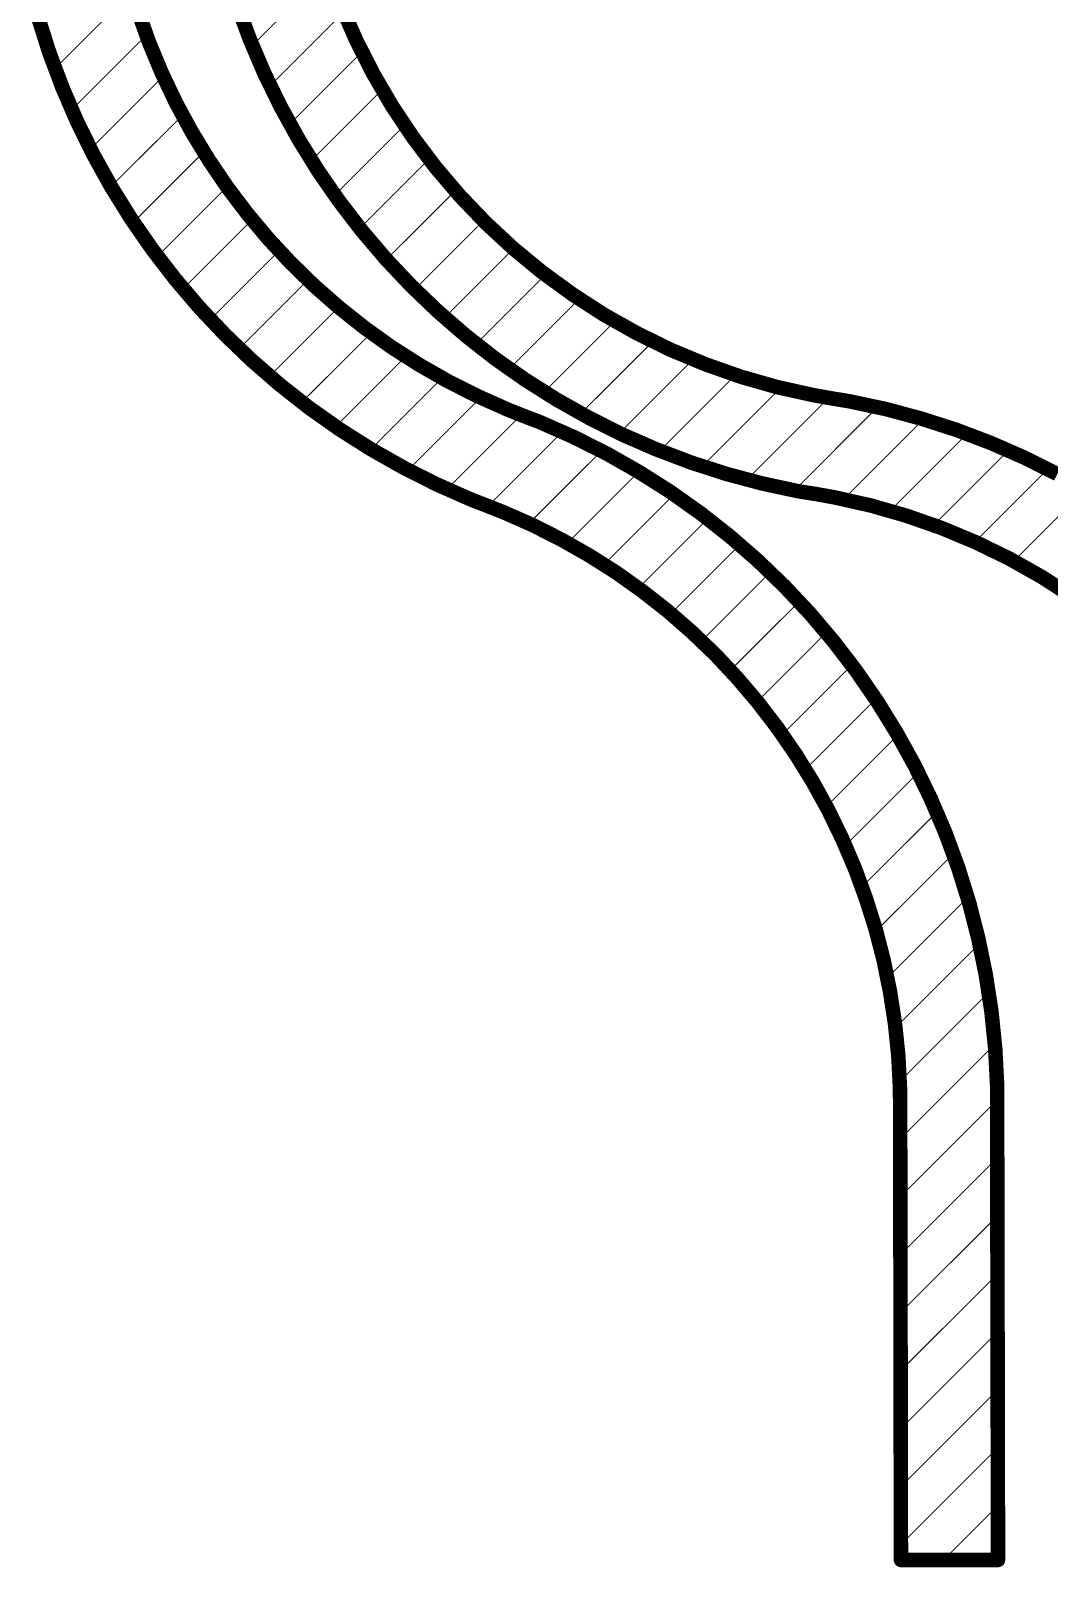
# Model space of a CAD drawing. Header units: millimetres. Extents: x 0 to 13.2, y -0.1 to 6.1.
# Drawn here: x 10.889 to 11.941, y 1.493 to 3.081 of the extents above; entities that cross this region are included whole.
import ezdxf

# ---------------------------------------------------------------- set-up
doc = ezdxf.new("R2010")
doc.units = ezdxf.units.MM
doc.header["$MEASUREMENT"] = 0
doc.layers.add('Mechanical3', color=76, linetype='Continuous')

msp = doc.modelspace()

# ---------------------------------------------------------------- linework, layer by layer
at = {"layer": 'Mechanical3'}
for points, const_width in [([(11.1176, 3.066), (11.196, 3.1445)], 0.001), ([(10.9138, 3.0423), (10.9936, 3.1221)], 0.001), ([(11.1018, 3.1086), (11.1151, 3.0726)], 0.015), ([(11.2095, 3.1071), (11.225, 3.0716)], 0.015), ([(10.8963, 3.0955), (10.9079, 3.0589)], 0.015), ([(10.9998, 3.1009), (11.0112, 3.0688)], 0.015), ([(11.136, 3.0245), (11.2125, 3.101)], 0.001), ([(10.9079, 3.0589), (10.9214, 3.0228)], 0.015), ([(10.9311, 2.9996), (11.0086, 3.0771)], 0.001), ([(11.0112, 3.0688), (11.0243, 3.0374)], 0.015), ([(11.1151, 3.0726), (11.1301, 3.0374)], 0.015), ([(11.225, 3.0716), (11.2426, 3.037)], 0.015), ([(11.1564, 2.9849), (11.2313, 3.0598)], 0.001), ([(10.9503, 2.9588), (11.026, 3.0345)], 0.001), ([(11.0243, 3.0374), (11.0389, 3.0067)], 0.015), ([(11.1301, 3.0374), (11.1469, 3.003)], 0.015), ([(11.2426, 3.037), (11.2621, 3.0035)], 0.015), ([(10.9214, 3.0228), (10.9366, 2.9875)], 0.015), ([(11.1787, 2.9471), (11.2524, 3.0209)], 0.001), ([(11.0389, 3.0067), (11.0551, 2.9768)], 0.015), ([(11.1469, 3.003), (11.1654, 2.9694)], 0.015), ([(11.2621, 3.0035), (11.2836, 2.9712)], 0.015), ([(10.9366, 2.9875), (10.9536, 2.953)], 0.015), ([(10.9715, 2.92), (11.046, 2.9944)], 0.001), ([(11.0551, 2.9768), (11.0728, 2.9477)], 0.015), ([(11.1654, 2.9694), (11.1855, 2.9368)], 0.015), ([(11.2027, 2.9112), (11.2756, 2.9841)], 0.001), ([(11.2836, 2.9712), (11.307, 2.9402)], 0.015), ([(10.9536, 2.953), (10.9723, 2.9193)], 0.015), ([(10.9946, 2.8831), (11.0679, 2.9564)], 0.001), ([(11.0728, 2.9477), (11.0919, 2.9195)], 0.015), ([(11.1855, 2.9368), (11.2073, 2.9053)], 0.015), ([(11.2285, 2.8769), (11.3008, 2.9492)], 0.001), ([(11.307, 2.9402), (11.3321, 2.9107)], 0.015), ([(10.9723, 2.9193), (10.9926, 2.8867)], 0.015), ([(11.0919, 2.9195), (11.1124, 2.8924)], 0.015), ([(11.0194, 2.8479), (11.0919, 2.9203)], 0.001), ([(11.2073, 2.9053), (11.2306, 2.8749)], 0.015), ([(11.2559, 2.8444), (11.3279, 2.9164)], 0.001), ([(11.3321, 2.9107), (11.359, 2.8826)], 0.015), ([(10.9926, 2.8867), (11.0145, 2.8551)], 0.015), ([(11.1124, 2.8924), (11.1342, 2.8663)], 0.015), ([(11.046, 2.8144), (11.118, 2.8865)], 0.001), ([(11.2306, 2.8749), (11.2554, 2.8457)], 0.015), ([(11.2852, 2.8137), (11.357, 2.8855)], 0.001), ([(11.359, 2.8826), (11.3874, 2.8562)], 0.015), ([(11.0145, 2.8551), (11.038, 2.8246)], 0.015), ([(11.1342, 2.8663), (11.1574, 2.8414)], 0.015), ([(11.3874, 2.8562), (11.4173, 2.8316)], 0.015), ([(11.0742, 2.7826), (11.146, 2.8544)], 0.001), ([(11.1574, 2.8414), (11.1818, 2.8176)], 0.015), ([(11.2554, 2.8457), (11.2817, 2.8178)], 0.015), ([(11.3161, 2.7846), (11.388, 2.8565)], 0.001), ([(11.038, 2.8246), (11.0629, 2.7953)], 0.015), ([(11.3487, 2.7572), (11.4211, 2.8296)], 0.001), ([(11.4173, 2.8316), (11.4487, 2.8087)], 0.015), ([(11.104, 2.7525), (11.1758, 2.8242)], 0.001), ([(11.1818, 2.8176), (11.2073, 2.7952)], 0.015), ([(11.2817, 2.8178), (11.3093, 2.7913)], 0.015), ([(11.4487, 2.8087), (11.4813, 2.7876)], 0.015), ([(11.0629, 2.7953), (11.0893, 2.7673)], 0.015), ([(11.1354, 2.7239), (11.2074, 2.7959)], 0.001), ([(11.2073, 2.7952), (11.234, 2.774)], 0.015), ([(11.3093, 2.7913), (11.3382, 2.7662)], 0.015), ([(11.383, 2.7315), (11.4561, 2.8046)], 0.001), ([(11.234, 2.774), (11.2616, 2.7542)], 0.015), ([(11.419, 2.7075), (11.4932, 2.7817)], 0.001), ([(11.4813, 2.7876), (11.5151, 2.7686)], 0.015), ([(11.0893, 2.7673), (11.1171, 2.7406)], 0.015), ([(11.1685, 2.697), (11.2412, 2.7696)], 0.001), ([(11.3382, 2.7662), (11.3684, 2.7425)], 0.015), ([(11.5151, 2.7686), (11.5499, 2.7515)], 0.015), ([(11.1171, 2.7406), (11.1461, 2.7154)], 0.015), ([(11.2616, 2.7542), (11.2903, 2.7359)], 0.015), ([(11.3684, 2.7425), (11.3997, 2.7205)], 0.015), ([(11.4568, 2.6853), (11.5324, 2.7609)], 0.001), ([(11.5499, 2.7515), (11.5857, 2.7366)], 0.015), ([(11.2033, 2.6718), (11.2768, 2.7453)], 0.001), ([(11.2903, 2.7359), (11.3198, 2.719)], 0.015), ([(11.4964, 2.6649), (11.5738, 2.7423)], 0.001), ([(11.5857, 2.7366), (11.6223, 2.7237)], 0.015), ([(11.1461, 2.7154), (11.1763, 2.6916)], 0.015), ([(11.2398, 2.6483), (11.3144, 2.7229)], 0.001), ([(11.3198, 2.719), (11.3502, 2.7037)], 0.015), ([(11.3997, 2.7205), (11.4321, 2.7)], 0.015), ([(11.5382, 2.6466), (11.6176, 2.7261)], 0.001), ([(11.6223, 2.7237), (11.6596, 2.713)], 0.015), ([(11.6596, 2.713), (11.6975, 2.7046)], 0.015), ([(11.2782, 2.6267), (11.3542, 2.7026)], 0.001), ([(11.3502, 2.7037), (11.3813, 2.6898)], 0.015), ([(11.4321, 2.7), (11.4655, 2.6812)], 0.015), ([(11.5821, 2.6306), (11.6643, 2.7128)], 0.001), ([(11.6284, 2.6168), (11.7139, 2.7024)], 0.001), ([(11.6975, 2.7046), (11.7166, 2.7012)], 0.015), ([(11.7166, 2.7012), (11.7353, 2.6981)], 0.015), ([(11.7353, 2.6981), (11.7724, 2.6902)], 0.015), ([(11.1763, 2.6916), (11.2077, 2.6694)], 0.015), ([(11.3185, 2.607), (11.3962, 2.6847)], 0.001), ([(11.3813, 2.6898), (11.3971, 2.6835)], 0.015), ([(11.3971, 2.6835), (11.4149, 2.6767)], 0.015), ([(11.4655, 2.6812), (11.4997, 2.664)], 0.015), ([(11.6771, 2.6055), (11.7642, 2.6927)], 0.001), ([(11.7724, 2.6902), (11.8091, 2.6803)], 0.015), ([(11.8091, 2.6803), (11.8452, 2.6687)], 0.015), ([(11.2077, 2.6694), (11.2402, 2.6488)], 0.015), ([(11.4149, 2.6767), (11.45, 2.6612)], 0.015), ([(11.45, 2.6612), (11.4842, 2.644)], 0.015), ([(11.4997, 2.664), (11.5348, 2.6487)], 0.015), ([(11.7278, 2.5962), (11.8118, 2.6802)], 0.001), ([(11.8452, 2.6687), (11.8807, 2.6552)], 0.015), ([(11.2402, 2.6488), (11.2737, 2.6298)], 0.015), ([(11.3608, 2.5893), (11.4385, 2.667)], 0.001), ([(11.5348, 2.6487), (11.5706, 2.6351)], 0.015), ([(11.7758, 2.5843), (11.8566, 2.6651)], 0.001), ([(11.8807, 2.6552), (11.9155, 2.64)], 0.015), ([(11.2737, 2.6298), (11.308, 2.6125)], 0.015), ([(11.4029, 2.5714), (11.4789, 2.6474)], 0.001), ([(11.4842, 2.644), (11.5174, 2.6251)], 0.015), ([(11.5706, 2.6351), (11.6071, 2.6233)], 0.015), ([(11.8211, 2.5696), (11.8993, 2.6478)], 0.001), ([(11.9155, 2.64), (11.9494, 2.623)], 0.015), ([(11.4428, 2.5512), (11.5174, 2.6259)], 0.001), ([(11.5174, 2.6251), (11.5497, 2.6046)], 0.015), ([(11.6071, 2.6233), (11.6441, 2.6134)], 0.015), ([(11.8638, 2.5523), (11.94, 2.6285)], 0.001), ([(11.308, 2.6125), (11.3432, 2.5969)], 0.015), ([(11.5497, 2.6046), (11.581, 2.5824)], 0.015), ([(11.6441, 2.6134), (11.6816, 2.6053)], 0.015), ([(11.6816, 2.6053), (11.7005, 2.6023)], 0.015), ([(11.7005, 2.6023), (11.7194, 2.5989)], 0.015), ([(11.7194, 2.5989), (11.7568, 2.5905)], 0.015), ([(11.904, 2.5325), (11.9788, 2.6073)], 0.001), ([(11.3432, 2.5969), (11.3612, 2.5899)], 0.015), ([(11.3612, 2.5899), (11.3767, 2.5838)], 0.015), ([(11.3767, 2.5838), (11.4071, 2.5704)], 0.015), ([(11.4804, 2.5289), (11.5539, 2.6024)], 0.001), ([(11.581, 2.5824), (11.6111, 2.5587)], 0.015), ([(11.7568, 2.5905), (11.7937, 2.5799)], 0.015), ([(11.4071, 2.5704), (11.4368, 2.5554)], 0.015), ([(11.5161, 2.5046), (11.5887, 2.5771)], 0.001), ([(11.7937, 2.5799), (11.83, 2.5672)], 0.015), ([(11.83, 2.5672), (11.8654, 2.5524)], 0.015), ([(11.4368, 2.5554), (11.4657, 2.539)], 0.015), ([(11.6111, 2.5587), (11.6399, 2.5336)], 0.015), ([(11.8654, 2.5524), (11.8999, 2.5356)], 0.015), ([(11.4657, 2.539), (11.4937, 2.5212)], 0.015), ([(11.5497, 2.4782), (11.6217, 2.5502)], 0.001), ([(11.8999, 2.5356), (11.9334, 2.5167)], 0.015), ([(11.4937, 2.5212), (11.5208, 2.5019)], 0.015), ([(11.6399, 2.5336), (11.6675, 2.507)], 0.015), ([(11.5813, 2.4498), (11.6531, 2.5216)], 0.001), ([(11.6675, 2.507), (11.6937, 2.4791)], 0.015), ([(11.9334, 2.5167), (11.9656, 2.4959)], 0.015), ([(11.5208, 2.5019), (11.547, 2.4814)], 0.015), ([(11.547, 2.4814), (11.572, 2.4595)], 0.015), ([(11.6111, 2.4196), (11.6829, 2.4914)], 0.001), ([(11.6937, 2.4791), (11.7184, 2.4499)], 0.015), ([(11.572, 2.4595), (11.596, 2.4365)], 0.015), ([(11.639, 2.3875), (11.711, 2.4595)], 0.001), ([(11.7184, 2.4499), (11.7417, 2.4195)], 0.015), ([(11.596, 2.4365), (11.6187, 2.4122)], 0.015), ([(11.6187, 2.4122), (11.6402, 2.3869)], 0.015), ([(11.6648, 2.3533), (11.7374, 2.4259)], 0.001), ([(11.7417, 2.4195), (11.7634, 2.388)], 0.015), ([(11.6402, 2.3869), (11.6604, 2.3605)], 0.015), ([(11.6887, 2.3171), (11.7622, 2.3906)], 0.001), ([(11.7634, 2.388), (11.7835, 2.3554)], 0.015), ([(11.6604, 2.3605), (11.6793, 2.3331)], 0.015), ([(11.7105, 2.279), (11.785, 2.3535)], 0.001), ([(11.7835, 2.3554), (11.802, 2.3219)], 0.015), ([(11.6793, 2.3331), (11.6968, 2.3048)], 0.015), ([(11.802, 2.3219), (11.8187, 2.2875)], 0.015), ([(11.6968, 2.3048), (11.7128, 2.2757)], 0.015), ([(11.7301, 2.2386), (11.806, 2.3145)], 0.001), ([(11.8187, 2.2875), (11.8338, 2.2522)], 0.015), ([(11.7128, 2.2757), (11.7273, 2.2458)], 0.015), ([(11.7472, 2.1957), (11.825, 2.2735)], 0.001), ([(11.8338, 2.2522), (11.847, 2.2163)], 0.015), ([(11.7273, 2.2458), (11.7404, 2.2152)], 0.015), ([(11.762, 2.1505), (11.842, 2.2305)], 0.001), ([(11.7404, 2.2152), (11.7518, 2.184)], 0.015), ([(11.847, 2.2163), (11.8584, 2.1798)], 0.015), ([(11.7518, 2.184), (11.7618, 2.1523)], 0.015), ([(11.7736, 2.1021), (11.8569, 2.1854)], 0.001), ([(11.8584, 2.1798), (11.8679, 2.1427)], 0.015), ([(11.7618, 2.1523), (11.7701, 2.1201)], 0.015), ([(11.8679, 2.1427), (11.8756, 2.1052)], 0.015), ([(11.7821, 2.0506), (11.8691, 2.1376)], 0.001), ([(11.7701, 2.1201), (11.7767, 2.0875)], 0.015), ([(11.8756, 2.1052), (11.8814, 2.0674)], 0.015), ([(11.7767, 2.0875), (11.7818, 2.0546)], 0.015), ([(11.7865, 1.995), (11.8785, 2.087)], 0.001), ([(11.8814, 2.0674), (11.8853, 2.0293)], 0.015), ([(11.7818, 2.0546), (11.7852, 2.0216)], 0.015), ([(11.7872, 1.9356), (11.885, 2.0335)], 0.001), ([(11.8853, 2.0293), (11.8873, 1.9911)], 0.015), ([(11.7852, 2.0216), (11.7869, 1.9884)], 0.015), ([(11.7869, 1.9884), (11.7871, 1.9717)], 0.015), ([(11.8873, 1.9911), (11.8873, 1.9719)], 0.015), ([(11.7871, 1.9717), (11.7879, 1.5004)], 0.015), ([(11.7873, 1.8758), (11.8873, 1.9758)], 0.001), ([(11.8873, 1.9719), (11.8882, 1.5004)], 0.015), ([(11.7874, 1.8159), (11.8874, 1.9159)], 0.001), ([(11.7875, 1.756), (11.8875, 1.856)], 0.001), ([(11.7876, 1.6961), (11.8876, 1.7961)], 0.001), ([(11.7877, 1.6362), (11.8877, 1.7362)], 0.001), ([(11.7878, 1.5763), (11.8879, 1.6763)], 0.001), ([(11.7879, 1.5164), (11.888, 1.6164)], 0.001), ([(11.8313, 1.4998), (11.8881, 1.5565)], 0.001), ([(11.7879, 1.5004), (11.8882, 1.5004)], 0.015)]:
    msp.add_lwpolyline(points, dxfattribs=dict(at, const_width=const_width))
for points, const_width in [([(10.9042, 3.0589, 1), (10.9117, 3.0589, 1)], 0.0075), ([(10.9042, 3.0589, 1), (10.9117, 3.0589, 1)], 0.0075), ([(11.0075, 3.0688, 1), (11.015, 3.0688, 1)], 0.0075), ([(11.0075, 3.0688, 1), (11.015, 3.0688, 1)], 0.0075), ([(11.0083, 3.0771, 1), (11.0088, 3.0771, 1)], 0.0005), ([(11.1113, 3.0726, 1), (11.1188, 3.0726, 1)], 0.0075), ([(11.1113, 3.0726, 1), (11.1188, 3.0726, 1)], 0.0075), ([(11.1173, 3.066, 1), (11.1178, 3.066, 1)], 0.0005), ([(11.2212, 3.0716, 1), (11.2287, 3.0716, 1)], 0.0075), ([(11.2212, 3.0716, 1), (11.2287, 3.0716, 1)], 0.0075), ([(11.2311, 3.0598, 1), (11.2316, 3.0598, 1)], 0.0005), ([(10.9136, 3.0423, 1), (10.9141, 3.0423, 1)], 0.0005), ([(11.0206, 3.0374, 1), (11.0281, 3.0374, 1)], 0.0075), ([(11.0206, 3.0374, 1), (11.0281, 3.0374, 1)], 0.0075), ([(11.0258, 3.0345, 1), (11.0263, 3.0345, 1)], 0.0005), ([(11.1263, 3.0374, 1), (11.1338, 3.0374, 1)], 0.0075), ([(11.1263, 3.0374, 1), (11.1338, 3.0374, 1)], 0.0075), ([(11.2388, 3.037, 1), (11.2463, 3.037, 1)], 0.0075), ([(11.2388, 3.037, 1), (11.2463, 3.037, 1)], 0.0075), ([(10.9176, 3.0228, 1), (10.9251, 3.0228, 1)], 0.0075), ([(10.9176, 3.0228, 1), (10.9251, 3.0228, 1)], 0.0075), ([(11.1358, 3.0245, 1), (11.1363, 3.0245, 1)], 0.0005), ([(11.2522, 3.0209, 1), (11.2527, 3.0209, 1)], 0.0005), ([(11.0352, 3.0067, 1), (11.0427, 3.0067, 1)], 0.0075), ([(11.0352, 3.0067, 1), (11.0427, 3.0067, 1)], 0.0075), ([(11.1431, 3.003, 1), (11.1506, 3.003, 1)], 0.0075), ([(11.1431, 3.003, 1), (11.1506, 3.003, 1)], 0.0075), ([(11.2584, 3.0035, 1), (11.2659, 3.0035, 1)], 0.0075), ([(11.2584, 3.0035, 1), (11.2659, 3.0035, 1)], 0.0075), ([(10.9329, 2.9875, 1), (10.9404, 2.9875, 1)], 0.0075), ([(10.9329, 2.9875, 1), (10.9404, 2.9875, 1)], 0.0075), ([(10.9308, 2.9996, 1), (10.9313, 2.9996, 1)], 0.0005), ([(11.0457, 2.9944, 1), (11.0462, 2.9944, 1)], 0.0005), ([(11.0514, 2.9768, 1), (11.0589, 2.9768, 1)], 0.0075), ([(11.0514, 2.9768, 1), (11.0589, 2.9768, 1)], 0.0075), ([(11.1562, 2.9849, 1), (11.1567, 2.9849, 1)], 0.0005), ([(11.1616, 2.9694, 1), (11.1691, 2.9694, 1)], 0.0075), ([(11.1616, 2.9694, 1), (11.1691, 2.9694, 1)], 0.0075), ([(11.2753, 2.9841, 1), (11.2758, 2.9841, 1)], 0.0005), ([(11.2799, 2.9712, 1), (11.2874, 2.9712, 1)], 0.0075), ([(11.2799, 2.9712, 1), (11.2874, 2.9712, 1)], 0.0075), ([(10.9498, 2.953, 1), (10.9573, 2.953, 1)], 0.0075), ([(10.9498, 2.953, 1), (10.9573, 2.953, 1)], 0.0075), ([(10.9501, 2.9588, 1), (10.9506, 2.9588, 1)], 0.0005), ([(11.069, 2.9477, 1), (11.0765, 2.9477, 1)], 0.0075), ([(11.069, 2.9477, 1), (11.0765, 2.9477, 1)], 0.0075), ([(11.0677, 2.9564, 1), (11.0682, 2.9564, 1)], 0.0005), ([(11.1818, 2.9368, 1), (11.1893, 2.9368, 1)], 0.0075), ([(11.1818, 2.9368, 1), (11.1893, 2.9368, 1)], 0.0075), ([(11.1784, 2.9471, 1), (11.1789, 2.9471, 1)], 0.0005), ([(11.3033, 2.9402, 1), (11.3108, 2.9402, 1)], 0.0075), ([(11.3033, 2.9402, 1), (11.3108, 2.9402, 1)], 0.0075), ([(11.3005, 2.9492, 1), (11.301, 2.9492, 1)], 0.0005), ([(10.9685, 2.9193, 1), (10.976, 2.9193, 1)], 0.0075), ([(10.9685, 2.9193, 1), (10.976, 2.9193, 1)], 0.0075), ([(11.0881, 2.9195, 1), (11.0956, 2.9195, 1)], 0.0075), ([(11.0881, 2.9195, 1), (11.0956, 2.9195, 1)], 0.0075), ([(10.9712, 2.92, 1), (10.9717, 2.92, 1)], 0.0005), ([(11.0916, 2.9203, 1), (11.0921, 2.9203, 1)], 0.0005), ([(11.2035, 2.9053, 1), (11.211, 2.9053, 1)], 0.0075), ([(11.2035, 2.9053, 1), (11.211, 2.9053, 1)], 0.0075), ([(11.2024, 2.9112, 1), (11.2029, 2.9112, 1)], 0.0005), ([(11.3284, 2.9107, 1), (11.3359, 2.9107, 1)], 0.0075), ([(11.3284, 2.9107, 1), (11.3359, 2.9107, 1)], 0.0075), ([(11.3277, 2.9164, 1), (11.3282, 2.9164, 1)], 0.0005), ([(10.9888, 2.8867, 1), (10.9963, 2.8867, 1)], 0.0075), ([(10.9888, 2.8867, 1), (10.9963, 2.8867, 1)], 0.0075), ([(11.1086, 2.8924, 1), (11.1161, 2.8924, 1)], 0.0075), ([(11.1086, 2.8924, 1), (11.1161, 2.8924, 1)], 0.0075), ([(10.9943, 2.8831, 1), (10.9948, 2.8831, 1)], 0.0005), ([(11.1177, 2.8865, 1), (11.1182, 2.8865, 1)], 0.0005), ([(11.2269, 2.8749, 1), (11.2344, 2.8749, 1)], 0.0075), ([(11.2269, 2.8749, 1), (11.2344, 2.8749, 1)], 0.0075), ([(11.2282, 2.8769, 1), (11.2287, 2.8769, 1)], 0.0005), ([(11.3552, 2.8826, 1), (11.3627, 2.8826, 1)], 0.0075), ([(11.3552, 2.8826, 1), (11.3627, 2.8826, 1)], 0.0075), ([(11.3567, 2.8855, 1), (11.3572, 2.8855, 1)], 0.0005), ([(11.0108, 2.8551, 1), (11.0183, 2.8551, 1)], 0.0075), ([(11.0108, 2.8551, 1), (11.0183, 2.8551, 1)], 0.0075), ([(11.1305, 2.8663, 1), (11.138, 2.8663, 1)], 0.0075), ([(11.1305, 2.8663, 1), (11.138, 2.8663, 1)], 0.0075), ([(11.3836, 2.8562, 1), (11.3911, 2.8562, 1)], 0.0075), ([(11.3836, 2.8562, 1), (11.3911, 2.8562, 1)], 0.0075), ([(11.0192, 2.8479, 1), (11.0197, 2.8479, 1)], 0.0005), ([(11.1457, 2.8544, 1), (11.1462, 2.8544, 1)], 0.0005), ([(11.1536, 2.8414, 1), (11.1611, 2.8414, 1)], 0.0075), ([(11.1536, 2.8414, 1), (11.1611, 2.8414, 1)], 0.0075), ([(11.2517, 2.8457, 1), (11.2592, 2.8457, 1)], 0.0075), ([(11.2517, 2.8457, 1), (11.2592, 2.8457, 1)], 0.0075), ([(11.2557, 2.8444, 1), (11.2562, 2.8444, 1)], 0.0005), ([(11.3878, 2.8565, 1), (11.3883, 2.8565, 1)], 0.0005), ([(11.0342, 2.8246, 1), (11.0417, 2.8246, 1)], 0.0075), ([(11.0342, 2.8246, 1), (11.0417, 2.8246, 1)], 0.0075), ([(11.4136, 2.8316, 1), (11.4211, 2.8316, 1)], 0.0075), ([(11.4136, 2.8316, 1), (11.4211, 2.8316, 1)], 0.0075), ([(11.4208, 2.8296, 1), (11.4213, 2.8296, 1)], 0.0005), ([(11.0457, 2.8144, 1), (11.0462, 2.8144, 1)], 0.0005), ([(11.178, 2.8176, 1), (11.1855, 2.8176, 1)], 0.0075), ([(11.178, 2.8176, 1), (11.1855, 2.8176, 1)], 0.0075), ([(11.1755, 2.8242, 1), (11.176, 2.8242, 1)], 0.0005), ([(11.2779, 2.8178, 1), (11.2854, 2.8178, 1)], 0.0075), ([(11.2779, 2.8178, 1), (11.2854, 2.8178, 1)], 0.0075), ([(11.285, 2.8137, 1), (11.2855, 2.8137, 1)], 0.0005), ([(11.4449, 2.8087, 1), (11.4524, 2.8087, 1)], 0.0075), ([(11.4449, 2.8087, 1), (11.4524, 2.8087, 1)], 0.0075), ([(11.0592, 2.7953, 1), (11.0667, 2.7953, 1)], 0.0075), ([(11.0592, 2.7953, 1), (11.0667, 2.7953, 1)], 0.0075), ([(11.2036, 2.7952, 1), (11.2111, 2.7952, 1)], 0.0075), ([(11.2036, 2.7952, 1), (11.2111, 2.7952, 1)], 0.0075), ([(11.2071, 2.7959, 1), (11.2076, 2.7959, 1)], 0.0005), ([(11.3056, 2.7913, 1), (11.3131, 2.7913, 1)], 0.0075), ([(11.3056, 2.7913, 1), (11.3131, 2.7913, 1)], 0.0075), ([(11.4559, 2.8046, 1), (11.4564, 2.8046, 1)], 0.0005), ([(11.0739, 2.7826, 1), (11.0744, 2.7826, 1)], 0.0005), ([(11.2302, 2.774, 1), (11.2377, 2.774, 1)], 0.0075), ([(11.2302, 2.774, 1), (11.2377, 2.774, 1)], 0.0075), ([(11.3159, 2.7846, 1), (11.3164, 2.7846, 1)], 0.0005), ([(11.4775, 2.7876, 1), (11.485, 2.7876, 1)], 0.0075), ([(11.4775, 2.7876, 1), (11.485, 2.7876, 1)], 0.0075), ([(11.493, 2.7817, 1), (11.4935, 2.7817, 1)], 0.0005), ([(11.0856, 2.7673, 1), (11.0931, 2.7673, 1)], 0.0075), ([(11.0856, 2.7673, 1), (11.0931, 2.7673, 1)], 0.0075), ([(11.2409, 2.7696, 1), (11.2414, 2.7696, 1)], 0.0005), ([(11.3345, 2.7662, 1), (11.342, 2.7662, 1)], 0.0075), ([(11.3345, 2.7662, 1), (11.342, 2.7662, 1)], 0.0075), ([(11.5113, 2.7686, 1), (11.5188, 2.7686, 1)], 0.0075), ([(11.5113, 2.7686, 1), (11.5188, 2.7686, 1)], 0.0075), ([(11.1037, 2.7525, 1), (11.1042, 2.7525, 1)], 0.0005), ([(11.1133, 2.7406, 1), (11.1208, 2.7406, 1)], 0.0075), ([(11.1133, 2.7406, 1), (11.1208, 2.7406, 1)], 0.0075), ([(11.2579, 2.7542, 1), (11.2654, 2.7542, 1)], 0.0075), ([(11.2579, 2.7542, 1), (11.2654, 2.7542, 1)], 0.0075), ([(11.3485, 2.7572, 1), (11.349, 2.7572, 1)], 0.0005), ([(11.3647, 2.7425, 1), (11.3722, 2.7425, 1)], 0.0075), ([(11.3647, 2.7425, 1), (11.3722, 2.7425, 1)], 0.0075), ([(11.5321, 2.7609, 1), (11.5326, 2.7609, 1)], 0.0005), ([(11.5462, 2.7515, 1), (11.5537, 2.7515, 1)], 0.0075), ([(11.5462, 2.7515, 1), (11.5537, 2.7515, 1)], 0.0075), ([(11.2766, 2.7453, 1), (11.2771, 2.7453, 1)], 0.0005), ([(11.2865, 2.7359, 1), (11.294, 2.7359, 1)], 0.0075), ([(11.2865, 2.7359, 1), (11.294, 2.7359, 1)], 0.0075), ([(11.5736, 2.7423, 1), (11.5741, 2.7423, 1)], 0.0005), ([(11.5819, 2.7366, 1), (11.5894, 2.7366, 1)], 0.0075), ([(11.5819, 2.7366, 1), (11.5894, 2.7366, 1)], 0.0075), ([(11.1352, 2.7239, 1), (11.1357, 2.7239, 1)], 0.0005), ([(11.1423, 2.7154, 1), (11.1498, 2.7154, 1)], 0.0075), ([(11.1423, 2.7154, 1), (11.1498, 2.7154, 1)], 0.0075), ([(11.3161, 2.719, 1), (11.3236, 2.719, 1)], 0.0075), ([(11.3161, 2.719, 1), (11.3236, 2.719, 1)], 0.0075), ([(11.3142, 2.7229, 1), (11.3147, 2.7229, 1)], 0.0005), ([(11.3828, 2.7315, 1), (11.3833, 2.7315, 1)], 0.0005), ([(11.396, 2.7205, 1), (11.4035, 2.7205, 1)], 0.0075), ([(11.396, 2.7205, 1), (11.4035, 2.7205, 1)], 0.0075), ([(11.6186, 2.7237, 1), (11.6261, 2.7237, 1)], 0.0075), ([(11.6186, 2.7237, 1), (11.6261, 2.7237, 1)], 0.0075), ([(11.6174, 2.7261, 1), (11.6179, 2.7261, 1)], 0.0005), ([(11.6559, 2.713, 1), (11.6634, 2.713, 1)], 0.0075), ([(11.6559, 2.713, 1), (11.6634, 2.713, 1)], 0.0075), ([(11.3464, 2.7037, 1), (11.3539, 2.7037, 1)], 0.0075), ([(11.3464, 2.7037, 1), (11.3539, 2.7037, 1)], 0.0075), ([(11.3539, 2.7026, 1), (11.3544, 2.7026, 1)], 0.0005), ([(11.4188, 2.7075, 1), (11.4193, 2.7075, 1)], 0.0005), ([(11.4283, 2.7, 1), (11.4358, 2.7, 1)], 0.0075), ([(11.4283, 2.7, 1), (11.4358, 2.7, 1)], 0.0075), ([(11.664, 2.7128, 1), (11.6645, 2.7128, 1)], 0.0005), ([(11.6937, 2.7046, 1), (11.7012, 2.7046, 1)], 0.0075), ([(11.6937, 2.7046, 1), (11.7012, 2.7046, 1)], 0.0075), ([(11.7128, 2.7012, 1), (11.7203, 2.7012, 1)], 0.0075), ([(11.7128, 2.7012, 1), (11.7203, 2.7012, 1)], 0.0075), ([(11.7137, 2.7024, 1), (11.7142, 2.7024, 1)], 0.0005), ([(11.7315, 2.6981, 1), (11.739, 2.6981, 1)], 0.0075), ([(11.7315, 2.6981, 1), (11.739, 2.6981, 1)], 0.0075), ([(11.1683, 2.697, 1), (11.1688, 2.697, 1)], 0.0005), ([(11.1726, 2.6916, 1), (11.1801, 2.6916, 1)], 0.0075), ([(11.1726, 2.6916, 1), (11.1801, 2.6916, 1)], 0.0075), ([(11.3775, 2.6898, 1), (11.385, 2.6898, 1)], 0.0075), ([(11.3775, 2.6898, 1), (11.385, 2.6898, 1)], 0.0075), ([(11.3933, 2.6835, 1), (11.4008, 2.6835, 1)], 0.0075), ([(11.3933, 2.6835, 1), (11.4008, 2.6835, 1)], 0.0075), ([(11.3959, 2.6847, 1), (11.3964, 2.6847, 1)], 0.0005), ([(11.4566, 2.6853, 1), (11.4571, 2.6853, 1)], 0.0005), ([(11.4617, 2.6812, 1), (11.4692, 2.6812, 1)], 0.0075), ([(11.4617, 2.6812, 1), (11.4692, 2.6812, 1)], 0.0075), ([(11.764, 2.6927, 1), (11.7645, 2.6927, 1)], 0.0005), ([(11.7687, 2.6902, 1), (11.7762, 2.6902, 1)], 0.0075), ([(11.7687, 2.6902, 1), (11.7762, 2.6902, 1)], 0.0075), ([(11.8053, 2.6803, 1), (11.8128, 2.6803, 1)], 0.0075), ([(11.8053, 2.6803, 1), (11.8128, 2.6803, 1)], 0.0075), ([(11.204, 2.6694, 1), (11.2115, 2.6694, 1)], 0.0075), ([(11.204, 2.6694, 1), (11.2115, 2.6694, 1)], 0.0075), ([(11.2031, 2.6718, 1), (11.2036, 2.6718, 1)], 0.0005), ([(11.4112, 2.6767, 1), (11.4187, 2.6767, 1)], 0.0075), ([(11.4112, 2.6767, 1), (11.4187, 2.6767, 1)], 0.0075), ([(11.4462, 2.6612, 1), (11.4537, 2.6612, 1)], 0.0075), ([(11.4462, 2.6612, 1), (11.4537, 2.6612, 1)], 0.0075), ([(11.496, 2.664, 1), (11.5035, 2.664, 1)], 0.0075), ([(11.496, 2.664, 1), (11.5035, 2.664, 1)], 0.0075), ([(11.8115, 2.6802, 1), (11.812, 2.6802, 1)], 0.0005), ([(11.8415, 2.6687, 1), (11.849, 2.6687, 1)], 0.0075), ([(11.8415, 2.6687, 1), (11.849, 2.6687, 1)], 0.0075), ([(11.2365, 2.6488, 1), (11.244, 2.6488, 1)], 0.0075), ([(11.2365, 2.6488, 1), (11.244, 2.6488, 1)], 0.0075), ([(11.4383, 2.667, 1), (11.4388, 2.667, 1)], 0.0005), ([(11.4962, 2.6649, 1), (11.4967, 2.6649, 1)], 0.0005), ([(11.5311, 2.6487, 1), (11.5386, 2.6487, 1)], 0.0075), ([(11.5311, 2.6487, 1), (11.5386, 2.6487, 1)], 0.0075), ([(11.8564, 2.6651, 1), (11.8569, 2.6651, 1)], 0.0005), ([(11.877, 2.6552, 1), (11.8845, 2.6552, 1)], 0.0075), ([(11.877, 2.6552, 1), (11.8845, 2.6552, 1)], 0.0075), ([(11.2395, 2.6483, 1), (11.24, 2.6483, 1)], 0.0005), ([(11.2699, 2.6298, 1), (11.2774, 2.6298, 1)], 0.0075), ([(11.2699, 2.6298, 1), (11.2774, 2.6298, 1)], 0.0075), ([(11.4804, 2.644, 1), (11.4879, 2.644, 1)], 0.0075), ([(11.4804, 2.644, 1), (11.4879, 2.644, 1)], 0.0075), ([(11.4787, 2.6474, 1), (11.4792, 2.6474, 1)], 0.0005), ([(11.5379, 2.6466, 1), (11.5384, 2.6466, 1)], 0.0005), ([(11.5669, 2.6351, 1), (11.5744, 2.6351, 1)], 0.0075), ([(11.5669, 2.6351, 1), (11.5744, 2.6351, 1)], 0.0075), ([(11.8991, 2.6478, 1), (11.8996, 2.6478, 1)], 0.0005), ([(11.9117, 2.64, 1), (11.9192, 2.64, 1)], 0.0075), ([(11.9117, 2.64, 1), (11.9192, 2.64, 1)], 0.0075), ([(11.278, 2.6267, 1), (11.2785, 2.6267, 1)], 0.0005), ([(11.5137, 2.6251, 1), (11.5212, 2.6251, 1)], 0.0075), ([(11.5137, 2.6251, 1), (11.5212, 2.6251, 1)], 0.0075), ([(11.5172, 2.6259, 1), (11.5177, 2.6259, 1)], 0.0005), ([(11.5819, 2.6306, 1), (11.5824, 2.6306, 1)], 0.0005), ([(11.6033, 2.6233, 1), (11.6108, 2.6233, 1)], 0.0075), ([(11.6033, 2.6233, 1), (11.6108, 2.6233, 1)], 0.0075), ([(11.9398, 2.6285, 1), (11.9403, 2.6285, 1)], 0.0005), ([(11.3043, 2.6125, 1), (11.3118, 2.6125, 1)], 0.0075), ([(11.3043, 2.6125, 1), (11.3118, 2.6125, 1)], 0.0075), ([(11.3183, 2.607, 1), (11.3188, 2.607, 1)], 0.0005), ([(11.546, 2.6046, 1), (11.5535, 2.6046, 1)], 0.0075), ([(11.546, 2.6046, 1), (11.5535, 2.6046, 1)], 0.0075), ([(11.6281, 2.6168, 1), (11.6286, 2.6168, 1)], 0.0005), ([(11.6403, 2.6134, 1), (11.6478, 2.6134, 1)], 0.0075), ([(11.6403, 2.6134, 1), (11.6478, 2.6134, 1)], 0.0075), ([(11.6778, 2.6053, 1), (11.6853, 2.6053, 1)], 0.0075), ([(11.6778, 2.6053, 1), (11.6853, 2.6053, 1)], 0.0075), ([(11.6768, 2.6055, 1), (11.6773, 2.6055, 1)], 0.0005), ([(11.6967, 2.6023, 1), (11.7042, 2.6023, 1)], 0.0075), ([(11.6967, 2.6023, 1), (11.7042, 2.6023, 1)], 0.0075), ([(11.7156, 2.5989, 1), (11.7231, 2.5989, 1)], 0.0075), ([(11.7156, 2.5989, 1), (11.7231, 2.5989, 1)], 0.0075), ([(11.3394, 2.5969, 1), (11.3469, 2.5969, 1)], 0.0075), ([(11.3394, 2.5969, 1), (11.3469, 2.5969, 1)], 0.0075), ([(11.3575, 2.5899, 1), (11.365, 2.5899, 1)], 0.0075), ([(11.3575, 2.5899, 1), (11.365, 2.5899, 1)], 0.0075), ([(11.3606, 2.5893, 1), (11.3611, 2.5893, 1)], 0.0005), ([(11.3729, 2.5838, 1), (11.3804, 2.5838, 1)], 0.0075), ([(11.3729, 2.5838, 1), (11.3804, 2.5838, 1)], 0.0075), ([(11.5537, 2.6024, 1), (11.5542, 2.6024, 1)], 0.0005), ([(11.5772, 2.5824, 1), (11.5847, 2.5824, 1)], 0.0075), ([(11.5772, 2.5824, 1), (11.5847, 2.5824, 1)], 0.0075), ([(11.7275, 2.5962, 1), (11.728, 2.5962, 1)], 0.0005), ([(11.7531, 2.5905, 1), (11.7606, 2.5905, 1)], 0.0075), ([(11.7531, 2.5905, 1), (11.7606, 2.5905, 1)], 0.0075), ([(11.4033, 2.5704, 1), (11.4108, 2.5704, 1)], 0.0075), ([(11.4033, 2.5704, 1), (11.4108, 2.5704, 1)], 0.0075), ([(11.5884, 2.5771, 1), (11.5889, 2.5771, 1)], 0.0005), ([(11.7756, 2.5843, 1), (11.7761, 2.5843, 1)], 0.0005), ([(11.79, 2.5799, 1), (11.7975, 2.5799, 1)], 0.0075), ([(11.79, 2.5799, 1), (11.7975, 2.5799, 1)], 0.0075), ([(11.8262, 2.5672, 1), (11.8337, 2.5672, 1)], 0.0075), ([(11.8262, 2.5672, 1), (11.8337, 2.5672, 1)], 0.0075), ([(11.4027, 2.5714, 1), (11.4032, 2.5714, 1)], 0.0005), ([(11.433, 2.5554, 1), (11.4405, 2.5554, 1)], 0.0075), ([(11.433, 2.5554, 1), (11.4405, 2.5554, 1)], 0.0075), ([(11.6073, 2.5587, 1), (11.6148, 2.5587, 1)], 0.0075), ([(11.6073, 2.5587, 1), (11.6148, 2.5587, 1)], 0.0075), ([(11.8209, 2.5696, 1), (11.8214, 2.5696, 1)], 0.0005), ([(11.8617, 2.5524, 1), (11.8692, 2.5524, 1)], 0.0075), ([(11.8617, 2.5524, 1), (11.8692, 2.5524, 1)], 0.0075), ([(11.4425, 2.5512, 1), (11.443, 2.5512, 1)], 0.0005), ([(11.4619, 2.539, 1), (11.4694, 2.539, 1)], 0.0075), ([(11.4619, 2.539, 1), (11.4694, 2.539, 1)], 0.0075), ([(11.6215, 2.5502, 1), (11.622, 2.5502, 1)], 0.0005), ([(11.8636, 2.5523, 1), (11.8641, 2.5523, 1)], 0.0005), ([(11.8962, 2.5356, 1), (11.9037, 2.5356, 1)], 0.0075), ([(11.8962, 2.5356, 1), (11.9037, 2.5356, 1)], 0.0075), ([(11.4801, 2.5289, 1), (11.4806, 2.5289, 1)], 0.0005), ([(11.49, 2.5212, 1), (11.4975, 2.5212, 1)], 0.0075), ([(11.49, 2.5212, 1), (11.4975, 2.5212, 1)], 0.0075), ([(11.6362, 2.5336, 1), (11.6437, 2.5336, 1)], 0.0075), ([(11.6362, 2.5336, 1), (11.6437, 2.5336, 1)], 0.0075), ([(11.9038, 2.5325, 1), (11.9043, 2.5325, 1)], 0.0005), ([(11.6529, 2.5216, 1), (11.6534, 2.5216, 1)], 0.0005), ([(11.6637, 2.507, 1), (11.6712, 2.507, 1)], 0.0075), ([(11.6637, 2.507, 1), (11.6712, 2.507, 1)], 0.0075), ([(11.9296, 2.5167, 1), (11.9371, 2.5167, 1)], 0.0075), ([(11.9296, 2.5167, 1), (11.9371, 2.5167, 1)], 0.0075), ([(11.5171, 2.5019, 1), (11.5246, 2.5019, 1)], 0.0075), ([(11.5171, 2.5019, 1), (11.5246, 2.5019, 1)], 0.0075), ([(11.5158, 2.5046, 1), (11.5163, 2.5046, 1)], 0.0005), ([(11.5432, 2.4814, 1), (11.5507, 2.4814, 1)], 0.0075), ([(11.5432, 2.4814, 1), (11.5507, 2.4814, 1)], 0.0075), ([(11.5495, 2.4782, 1), (11.55, 2.4782, 1)], 0.0005), ([(11.6826, 2.4914, 1), (11.6831, 2.4914, 1)], 0.0005), ([(11.6899, 2.4791, 1), (11.6974, 2.4791, 1)], 0.0075), ([(11.6899, 2.4791, 1), (11.6974, 2.4791, 1)], 0.0075), ([(11.5683, 2.4595, 1), (11.5758, 2.4595, 1)], 0.0075), ([(11.5683, 2.4595, 1), (11.5758, 2.4595, 1)], 0.0075), ([(11.5811, 2.4498, 1), (11.5816, 2.4498, 1)], 0.0005), ([(11.7107, 2.4595, 1), (11.7112, 2.4595, 1)], 0.0005), ([(11.7147, 2.4499, 1), (11.7222, 2.4499, 1)], 0.0075), ([(11.7147, 2.4499, 1), (11.7222, 2.4499, 1)], 0.0075), ([(11.5922, 2.4365, 1), (11.5997, 2.4365, 1)], 0.0075), ([(11.5922, 2.4365, 1), (11.5997, 2.4365, 1)], 0.0075), ([(11.6108, 2.4196, 1), (11.6113, 2.4196, 1)], 0.0005), ([(11.615, 2.4122, 1), (11.6225, 2.4122, 1)], 0.0075), ([(11.615, 2.4122, 1), (11.6225, 2.4122, 1)], 0.0075), ([(11.738, 2.4195, 1), (11.7455, 2.4195, 1)], 0.0075), ([(11.738, 2.4195, 1), (11.7455, 2.4195, 1)], 0.0075), ([(11.7372, 2.4259, 1), (11.7377, 2.4259, 1)], 0.0005), ([(11.6365, 2.3869, 1), (11.644, 2.3869, 1)], 0.0075), ([(11.6365, 2.3869, 1), (11.644, 2.3869, 1)], 0.0075), ([(11.6388, 2.3875, 1), (11.6393, 2.3875, 1)], 0.0005), ([(11.7597, 2.388, 1), (11.7672, 2.388, 1)], 0.0075), ([(11.7597, 2.388, 1), (11.7672, 2.388, 1)], 0.0075), ([(11.7619, 2.3906, 1), (11.7624, 2.3906, 1)], 0.0005), ([(11.6567, 2.3605, 1), (11.6642, 2.3605, 1)], 0.0075), ([(11.6567, 2.3605, 1), (11.6642, 2.3605, 1)], 0.0075), ([(11.6646, 2.3533, 1), (11.6651, 2.3533, 1)], 0.0005), ([(11.7798, 2.3554, 1), (11.7873, 2.3554, 1)], 0.0075), ([(11.7798, 2.3554, 1), (11.7873, 2.3554, 1)], 0.0075), ([(11.7848, 2.3535, 1), (11.7853, 2.3535, 1)], 0.0005), ([(11.6755, 2.3331, 1), (11.683, 2.3331, 1)], 0.0075), ([(11.6755, 2.3331, 1), (11.683, 2.3331, 1)], 0.0075), ([(11.7982, 2.3219, 1), (11.8057, 2.3219, 1)], 0.0075), ([(11.7982, 2.3219, 1), (11.8057, 2.3219, 1)], 0.0075), ([(11.6884, 2.3171, 1), (11.6889, 2.3171, 1)], 0.0005), ([(11.693, 2.3048, 1), (11.7005, 2.3048, 1)], 0.0075), ([(11.693, 2.3048, 1), (11.7005, 2.3048, 1)], 0.0075), ([(11.8057, 2.3145, 1), (11.8062, 2.3145, 1)], 0.0005), ([(11.815, 2.2875, 1), (11.8225, 2.2875, 1)], 0.0075), ([(11.815, 2.2875, 1), (11.8225, 2.2875, 1)], 0.0075), ([(11.709, 2.2757, 1), (11.7165, 2.2757, 1)], 0.0075), ([(11.709, 2.2757, 1), (11.7165, 2.2757, 1)], 0.0075), ([(11.7103, 2.279, 1), (11.7108, 2.279, 1)], 0.0005), ([(11.8248, 2.2735, 1), (11.8253, 2.2735, 1)], 0.0005), ([(11.83, 2.2522, 1), (11.8375, 2.2522, 1)], 0.0075), ([(11.83, 2.2522, 1), (11.8375, 2.2522, 1)], 0.0075), ([(11.7236, 2.2458, 1), (11.7311, 2.2458, 1)], 0.0075), ([(11.7236, 2.2458, 1), (11.7311, 2.2458, 1)], 0.0075), ([(11.7298, 2.2386, 1), (11.7303, 2.2386, 1)], 0.0005), ([(11.8418, 2.2305, 1), (11.8423, 2.2305, 1)], 0.0005), ([(11.7366, 2.2152, 1), (11.7441, 2.2152, 1)], 0.0075), ([(11.7366, 2.2152, 1), (11.7441, 2.2152, 1)], 0.0075), ([(11.8432, 2.2163, 1), (11.8507, 2.2163, 1)], 0.0075), ([(11.8432, 2.2163, 1), (11.8507, 2.2163, 1)], 0.0075), ([(11.747, 2.1957, 1), (11.7475, 2.1957, 1)], 0.0005), ([(11.7481, 2.184, 1), (11.7556, 2.184, 1)], 0.0075), ([(11.7481, 2.184, 1), (11.7556, 2.184, 1)], 0.0075), ([(11.8546, 2.1798, 1), (11.8621, 2.1798, 1)], 0.0075), ([(11.8546, 2.1798, 1), (11.8621, 2.1798, 1)], 0.0075), ([(11.8566, 2.1854, 1), (11.8571, 2.1854, 1)], 0.0005), ([(11.758, 2.1523, 1), (11.7655, 2.1523, 1)], 0.0075), ([(11.758, 2.1523, 1), (11.7655, 2.1523, 1)], 0.0075), ([(11.7618, 2.1505, 1), (11.7623, 2.1505, 1)], 0.0005), ([(11.8642, 2.1427, 1), (11.8717, 2.1427, 1)], 0.0075), ([(11.8642, 2.1427, 1), (11.8717, 2.1427, 1)], 0.0075), ([(11.8689, 2.1376, 1), (11.8694, 2.1376, 1)], 0.0005), ([(11.7663, 2.1201, 1), (11.7738, 2.1201, 1)], 0.0075), ([(11.7663, 2.1201, 1), (11.7738, 2.1201, 1)], 0.0075), ([(11.8719, 2.1052, 1), (11.8794, 2.1052, 1)], 0.0075), ([(11.8719, 2.1052, 1), (11.8794, 2.1052, 1)], 0.0075), ([(11.7733, 2.1021, 1), (11.7738, 2.1021, 1)], 0.0005), ([(11.773, 2.0875, 1), (11.7805, 2.0875, 1)], 0.0075), ([(11.773, 2.0875, 1), (11.7805, 2.0875, 1)], 0.0075), ([(11.8783, 2.087, 1), (11.8788, 2.087, 1)], 0.0005), ([(11.8777, 2.0674, 1), (11.8852, 2.0674, 1)], 0.0075), ([(11.8777, 2.0674, 1), (11.8852, 2.0674, 1)], 0.0075), ([(11.778, 2.0546, 1), (11.7855, 2.0546, 1)], 0.0075), ([(11.778, 2.0546, 1), (11.7855, 2.0546, 1)], 0.0075), ([(11.7819, 2.0506, 1), (11.7824, 2.0506, 1)], 0.0005), ([(11.8816, 2.0293, 1), (11.8891, 2.0293, 1)], 0.0075), ([(11.8816, 2.0293, 1), (11.8891, 2.0293, 1)], 0.0075), ([(11.8847, 2.0335, 1), (11.8852, 2.0335, 1)], 0.0005), ([(11.7814, 2.0216, 1), (11.7889, 2.0216, 1)], 0.0075), ([(11.7814, 2.0216, 1), (11.7889, 2.0216, 1)], 0.0075), ([(11.7831, 1.9884, 1), (11.7906, 1.9884, 1)], 0.0075), ([(11.7831, 1.9884, 1), (11.7906, 1.9884, 1)], 0.0075), ([(11.7862, 1.995, 1), (11.7867, 1.995, 1)], 0.0005), ([(11.8836, 1.9911, 1), (11.8911, 1.9911, 1)], 0.0075), ([(11.8836, 1.9911, 1), (11.8911, 1.9911, 1)], 0.0075), ([(11.7834, 1.9717, 1), (11.7909, 1.9717, 1)], 0.0075), ([(11.7834, 1.9717, 1), (11.7909, 1.9717, 1)], 0.0075), ([(11.8836, 1.9719, 1), (11.8911, 1.9719, 1)], 0.0075), ([(11.8836, 1.9719, 1), (11.8911, 1.9719, 1)], 0.0075), ([(11.8871, 1.9758, 1), (11.8876, 1.9758, 1)], 0.0005), ([(11.7869, 1.9356, 1), (11.7874, 1.9356, 1)], 0.0005), ([(11.8872, 1.9159, 1), (11.8877, 1.9159, 1)], 0.0005), ([(11.787, 1.8758, 1), (11.7875, 1.8758, 1)], 0.0005), ([(11.8873, 1.856, 1), (11.8878, 1.856, 1)], 0.0005), ([(11.7871, 1.8159, 1), (11.7876, 1.8159, 1)], 0.0005), ([(11.8874, 1.7961, 1), (11.8879, 1.7961, 1)], 0.0005), ([(11.7872, 1.756, 1), (11.7877, 1.756, 1)], 0.0005), ([(11.8875, 1.7362, 1), (11.888, 1.7362, 1)], 0.0005), ([(11.7873, 1.6961, 1), (11.7878, 1.6961, 1)], 0.0005), ([(11.8876, 1.6763, 1), (11.8881, 1.6763, 1)], 0.0005), ([(11.7874, 1.6362, 1), (11.7879, 1.6362, 1)], 0.0005), ([(11.8877, 1.6164, 1), (11.8882, 1.6164, 1)], 0.0005), ([(11.7875, 1.5763, 1), (11.788, 1.5763, 1)], 0.0005), ([(11.8878, 1.5565, 1), (11.8883, 1.5565, 1)], 0.0005), ([(11.7877, 1.5164, 1), (11.7882, 1.5164, 1)], 0.0005), ([(11.7842, 1.5004, 1), (11.7917, 1.5004, 1)], 0.0075), ([(11.7842, 1.5004, 1), (11.7917, 1.5004, 1)], 0.0075), ([(11.8311, 1.4998, 1), (11.8316, 1.4998, 1)], 0.0005), ([(11.8844, 1.5004, 1), (11.8919, 1.5004, 1)], 0.0075), ([(11.8844, 1.5004, 1), (11.8919, 1.5004, 1)], 0.0075)]:
    msp.add_lwpolyline(points, format="xyb", close=True, dxfattribs=dict(at, const_width=const_width))

doc.saveas('drawing.dxf')
